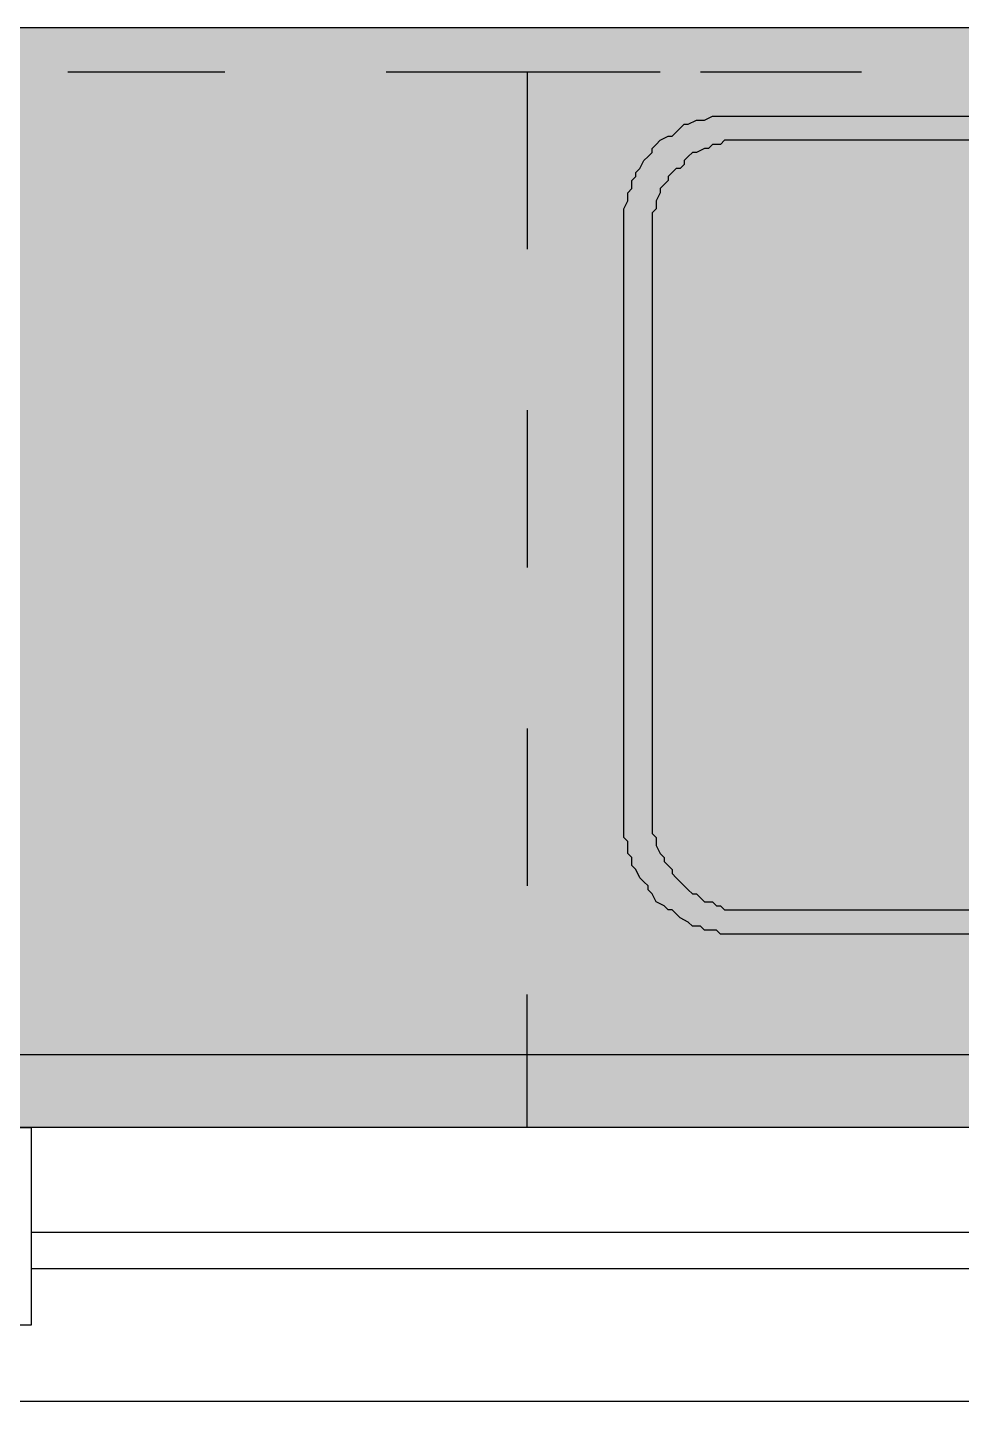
# Model space of a CAD drawing. Extents: x 0 to 810, y -8 to 614.
# Drawn here: x 249 to 276.82, y 124.76 to 165.68 of the extents above; entities that cross this region are included whole.
import ezdxf

# ---------------------------------------------------------------- set-up
doc = ezdxf.new("R2010")
doc.units = 0
doc.header["$MEASUREMENT"] = 0
doc.layers.add('Line', color=1, linetype='CONTINUOUS')
doc.layers.add('Poly', color=3, linetype='CONTINUOUS')

msp = doc.modelspace()

# ---------------------------------------------------------------- hatches: boundary and pattern name
at = {"layer": 'Poly', "true_color": 0xffffff}
for points in [[(190.32, 132.92), (238.2, 165.68), (250.8, 132.92)], [(238.2, 165.68), (260.88, 165.68), (250.8, 132.92)], [(260.88, 165.68), (267.6, 142.28), (250.8, 132.92)], [(310.8, 165.68), (270.36, 162.32), (260.88, 165.68)], [(270.36, 162.32), (270, 162.32), (260.88, 165.68)], [(269.28, 162.2), (260.88, 165.68), (269.64, 162.2)], [(269.64, 162.2), (260.88, 165.68), (270, 162.32)], [(269.28, 162.2), (268.92, 161.96), (260.88, 165.68)], [(268.68, 161.72), (260.88, 165.68), (268.92, 161.96)], [(268.68, 161.72), (268.44, 161.48), (260.88, 165.68)], [(268.2, 161.24), (260.88, 165.68), (268.44, 161.48)], [(268.2, 161.24), (267.96, 161), (260.88, 165.68)], [(267.84, 160.64), (260.88, 165.68), (267.96, 161)], [(267.84, 160.64), (267.72, 160.28), (260.88, 165.68)], [(267.6, 159.92), (260.88, 165.68), (267.72, 160.28)], [(267.6, 159.92), (267.6, 159.56), (260.88, 165.68)], [(267.6, 142.28), (260.88, 165.68), (267.6, 159.56)], [(310.8, 165.68), (304.56, 162.32), (270.36, 162.32)], [(263.88, 164.36), (263.88, 132.92), (237.6, 132.92)], [(263.88, 164.36), (237.6, 132.92), (237.6, 164.36)], [(311.28, 164.36), (311.28, 132.92), (263.88, 132.92)], [(311.28, 164.36), (263.88, 132.92), (263.88, 164.36)], [(266.76, 159.8), (270, 163.04), (266.76, 142.16)], [(266.76, 142.16), (270, 163.04), (270.24, 138.68)], [(266.88, 160.64), (269.64, 163.04), (266.76, 159.8)], [(266.76, 159.8), (269.64, 163.04), (270, 163.04)], [(268.8, 162.8), (269.64, 163.04), (266.88, 160.64)], [(269.16, 162.92), (269.64, 163.04), (268.8, 162.8)], [(270, 163.04), (304.92, 163.04), (270.24, 138.68)], [(270.24, 138.68), (304.92, 163.04), (304.92, 138.68)], [(266.88, 160.64), (267.24, 161.48), (268.8, 162.8)], [(267.24, 161.48), (268.44, 162.68), (268.8, 162.8)], [(268.08, 162.44), (268.44, 162.68), (267.24, 161.48)], [(267.24, 161.48), (267.72, 162.08), (268.08, 162.44)], [(267.24, 161.48), (267.48, 161.84), (267.72, 162.08)], [(266.88, 160.64), (267, 161), (267.24, 161.48)], [(266.76, 159.8), (266.76, 160.28), (266.88, 160.64)], [(267.6, 142.28), (267.6, 141.92), (250.8, 132.92)], [(267, 140.84), (266.76, 141.68), (266.76, 142.16)], [(268.44, 139.16), (267, 140.84), (266.76, 142.16)], [(270.24, 138.68), (268.44, 139.16), (266.76, 142.16)], [(267.72, 141.56), (250.8, 132.92), (267.6, 141.92)], [(267, 140.84), (266.88, 141.2), (266.76, 141.68)], [(267.72, 141.56), (267.84, 141.2), (250.8, 132.92)], [(267.96, 140.84), (250.8, 132.92), (267.84, 141.2)], [(267.96, 140.84), (268.2, 140.48), (250.8, 132.92)], [(267.72, 139.64), (267, 140.84), (268.44, 139.16)], [(267.48, 140), (267.24, 140.36), (267, 140.84)], [(267.48, 140), (267, 140.84), (267.72, 139.64)], [(268.44, 140.24), (250.8, 132.92), (268.2, 140.48)], [(268.44, 140.24), (268.8, 140), (250.8, 132.92)], [(269.04, 139.76), (250.8, 132.92), (268.8, 140)], [(269.04, 139.76), (269.4, 139.52), (250.8, 132.92)], [(268.08, 139.4), (267.72, 139.64), (268.44, 139.16)], [(269.76, 139.4), (250.8, 132.92), (269.4, 139.52)], [(270.6, 139.4), (250.8, 132.92), (270.12, 139.4)], [(250.8, 132.92), (270.6, 139.4), (306.48, 132.92)], [(269.76, 139.4), (270.12, 139.4), (250.8, 132.92)], [(268.92, 138.92), (268.44, 139.16), (269.28, 138.8)], [(269.28, 138.8), (268.44, 139.16), (270.24, 138.68)], [(270.6, 139.4), (304.56, 139.4), (306.48, 132.92)], [(269.76, 138.68), (269.28, 138.8), (270.24, 138.68)]]:
    msp.add_hatch(color=7, dxfattribs=at).paths.add_polyline_path(points, flags=0)

# ---------------------------------------------------------------- linework, layer by layer
at = {"layer": 'Line', "color": 178, "true_color": 0x000000}
for p, q in [((238.2, 165.68), (310.8, 165.68)), ((250.2, 164.36), (254.88, 164.36)), ((259.68, 164.36), (263.88, 164.36)), ((263.88, 164.36), (267.84, 164.36)), ((263.88, 164.36), (263.88, 159.08)), ((263.88, 164.36), (263.88, 159.08)), ((269.04, 164.36), (273.84, 164.36)), ((268.68, 162.8), (268.92, 162.92)), ((268.92, 162.92), (269.04, 162.92)), ((269.04, 162.92), (269.16, 162.92)), ((269.16, 162.92), (269.4, 163.04)), ((269.4, 163.04), (269.52, 163.04)), ((269.52, 163.04), (269.64, 163.04)), ((269.64, 163.04), (269.88, 163.04)), ((269.88, 163.04), (270, 163.04)), ((270, 163.04), (304.92, 163.04)), ((268.2, 162.44), (268.32, 162.56)), ((268.32, 162.56), (268.44, 162.68)), ((268.44, 162.68), (268.56, 162.8)), ((268.56, 162.8), (268.68, 162.8)), ((267.6, 162.08), (267.72, 162.2)), ((267.6, 161.96), (267.6, 162.08)), ((267.72, 162.2), (267.84, 162.32)), ((267.84, 162.32), (268.08, 162.44)), ((268.08, 162.44), (268.2, 162.44)), ((269.16, 162.08), (268.92, 161.96)), ((269.16, 162.08), (268.92, 161.96)), ((269.28, 162.08), (269.16, 162.08)), ((269.28, 162.08), (269.16, 162.08)), ((269.4, 162.2), (269.28, 162.08)), ((269.4, 162.2), (269.28, 162.08)), ((269.52, 162.2), (269.4, 162.2)), ((269.52, 162.2), (269.4, 162.2)), ((269.64, 162.2), (269.52, 162.2)), ((269.64, 162.2), (269.52, 162.2)), ((269.76, 162.32), (269.64, 162.2)), ((269.76, 162.32), (269.64, 162.2)), ((269.88, 162.32), (269.76, 162.32)), ((269.88, 162.32), (269.76, 162.32)), ((270.12, 162.32), (269.88, 162.32)), ((270.12, 162.32), (269.88, 162.32)), ((270.24, 162.32), (270.12, 162.32)), ((270.24, 162.32), (270.12, 162.32)), ((270.36, 162.32), (270.24, 162.32)), ((270.36, 162.32), (270.24, 162.32)), ((304.56, 162.32), (270.36, 162.32)), ((304.56, 162.32), (270.36, 162.32)), ((267.24, 161.48), (267.36, 161.72)), ((267.36, 161.72), (267.48, 161.84)), ((267.48, 161.84), (267.6, 161.96)), ((268.68, 161.84), (268.56, 161.72)), ((268.68, 161.84), (268.56, 161.72)), ((268.56, 161.72), (268.56, 161.6)), ((268.56, 161.72), (268.56, 161.6)), ((268.8, 161.96), (268.68, 161.84)), ((268.8, 161.96), (268.68, 161.84)), ((268.92, 161.96), (268.8, 161.96)), ((268.92, 161.96), (268.8, 161.96)), ((267, 161.12), (267.12, 161.24)), ((267.12, 161.36), (267.24, 161.48)), ((267.12, 161.24), (267.12, 161.36)), ((268.2, 161.36), (268.08, 161.24)), ((268.2, 161.36), (268.08, 161.24)), ((268.08, 161.24), (268.08, 161.12)), ((268.08, 161.24), (268.08, 161.12)), ((268.32, 161.48), (268.2, 161.36)), ((268.32, 161.48), (268.2, 161.36)), ((268.44, 161.48), (268.32, 161.48)), ((268.44, 161.48), (268.32, 161.48)), ((268.56, 161.6), (268.44, 161.48)), ((268.56, 161.6), (268.44, 161.48)), ((266.88, 160.76), (267, 160.88)), ((267, 160.88), (267, 161.12)), ((267.96, 161), (267.84, 160.88)), ((267.96, 161), (267.84, 160.88)), ((267.84, 160.88), (267.84, 160.76)), ((267.84, 160.88), (267.84, 160.76)), ((268.08, 161.12), (267.96, 161)), ((268.08, 161.12), (267.96, 161)), ((266.76, 160.28), (266.88, 160.52)), ((266.88, 160.64), (266.88, 160.76)), ((266.88, 160.52), (266.88, 160.64)), ((267.84, 160.76), (267.72, 160.52)), ((267.84, 160.76), (267.72, 160.52)), ((267.72, 160.52), (267.72, 160.4)), ((267.72, 160.52), (267.72, 160.4)), ((266.76, 160.16), (266.76, 160.28)), ((266.76, 159.92), (266.76, 160.16)), ((267.72, 160.28), (267.6, 160.16)), ((267.72, 160.28), (267.6, 160.16)), ((267.6, 160.16), (267.6, 160.04)), ((267.6, 160.16), (267.6, 160.04)), ((267.6, 160.04), (267.6, 159.8)), ((267.6, 160.04), (267.6, 159.8)), ((267.72, 160.4), (267.72, 160.28)), ((267.72, 160.4), (267.72, 160.28)), ((266.76, 159.8), (266.76, 159.92)), ((266.76, 142.16), (266.76, 159.8)), ((267.6, 159.8), (267.6, 159.68)), ((267.6, 159.8), (267.6, 159.68)), ((267.6, 159.68), (267.6, 159.56)), ((267.6, 159.68), (267.6, 159.56)), ((267.6, 159.56), (267.6, 142.28)), ((267.6, 159.56), (267.6, 142.28)), ((263.88, 154.28), (263.88, 149.6)), ((263.88, 154.28), (263.88, 149.6)), ((263.88, 144.8), (263.88, 140.12)), ((263.88, 144.8), (263.88, 140.12)), ((266.76, 141.92), (266.76, 142.16)), ((267.6, 142.28), (267.6, 142.16)), ((267.6, 142.28), (267.6, 142.16)), ((267.6, 142.16), (267.6, 142.04)), ((267.6, 142.16), (267.6, 142.04)), ((267.6, 142.04), (267.6, 141.92)), ((267.6, 142.04), (267.6, 141.92)), ((266.76, 141.8), (266.76, 141.92)), ((266.76, 141.56), (266.76, 141.8)), ((267.6, 141.92), (267.6, 141.68)), ((267.6, 141.92), (267.6, 141.68)), ((267.6, 141.68), (267.72, 141.56)), ((267.6, 141.68), (267.72, 141.56)), ((266.88, 141.44), (266.76, 141.56)), ((266.88, 141.2), (266.88, 141.44)), ((266.88, 141.08), (266.88, 141.2)), ((267.72, 141.56), (267.72, 141.44)), ((267.72, 141.56), (267.72, 141.44)), ((267.72, 141.44), (267.72, 141.32)), ((267.72, 141.44), (267.72, 141.32)), ((267.72, 141.32), (267.84, 141.08)), ((267.72, 141.32), (267.84, 141.08)), ((267, 140.96), (266.88, 141.08)), ((267, 140.72), (267, 140.96)), ((267.84, 141.08), (267.96, 140.96)), ((267.84, 141.08), (267.96, 140.96)), ((267.96, 140.96), (267.96, 140.84)), ((267.96, 140.96), (267.96, 140.84)), ((267.96, 140.84), (268.08, 140.72)), ((267.96, 140.84), (268.08, 140.72)), ((267.12, 140.6), (267, 140.72)), ((267.24, 140.36), (267.12, 140.6)), ((267.36, 140.24), (267.24, 140.36)), ((268.08, 140.72), (268.2, 140.6)), ((268.08, 140.72), (268.2, 140.6)), ((268.2, 140.6), (268.2, 140.48)), ((268.2, 140.6), (268.2, 140.48)), ((268.2, 140.48), (268.32, 140.36)), ((268.2, 140.48), (268.32, 140.36)), ((268.32, 140.36), (268.44, 140.24)), ((268.32, 140.36), (268.44, 140.24)), ((267.48, 140.12), (267.36, 140.24)), ((267.48, 140), (267.48, 140.12)), ((267.6, 139.88), (267.48, 140)), ((268.44, 140.24), (268.56, 140.12)), ((268.44, 140.24), (268.56, 140.12)), ((268.56, 140.12), (268.68, 140)), ((268.56, 140.12), (268.68, 140)), ((268.68, 140), (268.8, 139.88)), ((268.68, 140), (268.8, 139.88)), ((267.72, 139.64), (267.6, 139.88)), ((267.96, 139.52), (267.72, 139.64)), ((268.8, 139.88), (268.92, 139.88)), ((268.8, 139.88), (268.92, 139.88)), ((268.92, 139.88), (269.04, 139.76)), ((268.92, 139.88), (269.04, 139.76)), ((269.04, 139.76), (269.16, 139.64)), ((269.04, 139.76), (269.16, 139.64)), ((269.16, 139.64), (269.4, 139.64)), ((269.16, 139.64), (269.4, 139.64)), ((269.4, 139.64), (269.52, 139.52)), ((269.4, 139.64), (269.52, 139.52)), ((268.08, 139.4), (267.96, 139.52)), ((268.2, 139.4), (268.08, 139.4)), ((268.32, 139.28), (268.2, 139.4)), ((268.44, 139.16), (268.32, 139.28)), ((268.68, 139.04), (268.44, 139.16)), ((269.52, 139.52), (269.64, 139.52)), ((269.52, 139.52), (269.64, 139.52)), ((269.64, 139.52), (269.76, 139.4)), ((269.64, 139.52), (269.76, 139.4)), ((269.76, 139.4), (270, 139.4)), ((269.76, 139.4), (270, 139.4)), ((270, 139.4), (270.12, 139.4)), ((270, 139.4), (270.12, 139.4)), ((270.12, 139.4), (270.24, 139.4)), ((270.12, 139.4), (270.24, 139.4)), ((270.24, 139.4), (270.36, 139.4)), ((270.24, 139.4), (270.36, 139.4)), ((270.36, 139.4), (270.6, 139.4)), ((270.36, 139.4), (270.6, 139.4)), ((270.6, 139.4), (304.56, 139.4)), ((270.6, 139.4), (304.56, 139.4)), ((268.8, 138.92), (268.68, 139.04)), ((269.04, 138.92), (268.8, 138.92)), ((269.16, 138.8), (269.04, 138.92)), ((269.28, 138.8), (269.16, 138.8)), ((269.52, 138.8), (269.28, 138.8)), ((269.64, 138.68), (269.52, 138.8)), ((269.88, 138.68), (269.64, 138.68)), ((270, 138.68), (269.88, 138.68)), ((270.24, 138.68), (270, 138.68)), ((304.92, 138.68), (270.24, 138.68)), ((263.88, 132.92), (263.88, 136.88)), ((263.88, 132.92), (263.88, 136.88)), ((329.28, 135.08), (245.64, 135.08)), ((311.28, 132.92), (190.32, 132.92)), ((248.04, 132.92), (249.12, 132.92)), ((249.12, 127.04), (249.12, 132.92)), ((249.12, 129.8), (286.44, 129.8)), ((249.12, 128.72), (286.44, 128.72)), ((248.04, 127.04), (249.12, 127.04)), ((330.12, 124.76), (244.8, 124.76))]:
    msp.add_line(p, q, dxfattribs=at)

doc.saveas('drawing.dxf')
